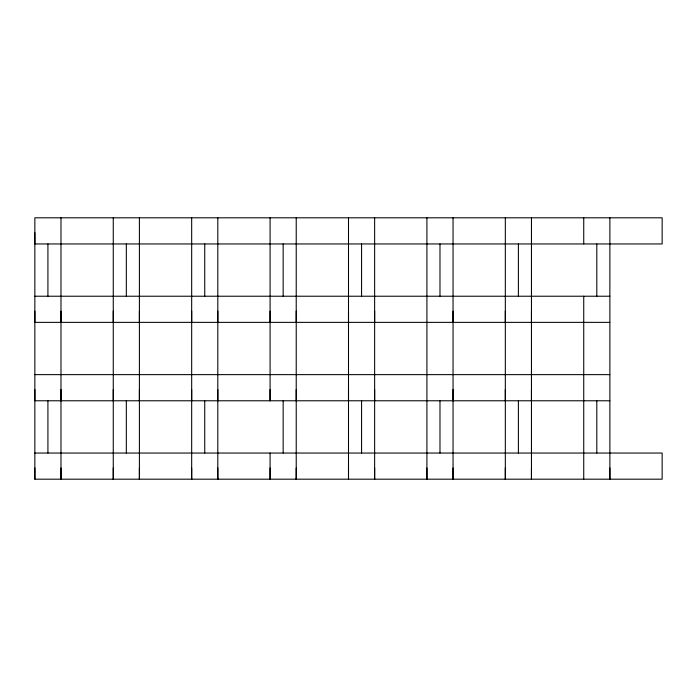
<?xml version="1.0" encoding="UTF-8"?>
<svg xmlns="http://www.w3.org/2000/svg" width="697" height="697" viewBox="0 0 697 697"><rect width="100%" height="100%" fill="white"/><g stroke="black" fill="none" stroke-linecap="round" stroke-linejoin="round"><path stroke-width="1.05" d="M34.85 453.05L662.15 453.05L662.15 479.188L34.85 479.188L34.85 467.983M34.85 389.571L34.85 400.775L609.875 400.775M34.85 311.158L34.85 322.363L609.875 322.363M34.85 232.746L34.85 243.95L662.15 243.95L662.15 217.812L34.85 217.812L34.85 479.188M60.987 467.983L60.987 479.188L60.987 217.812M60.987 400.775L60.987 389.571M60.987 322.363L60.987 311.158M113.263 467.983L113.263 479.188L113.263 217.812M113.263 400.775L113.263 389.571M113.263 322.363L113.263 311.158M139.4 467.983L139.4 479.188L139.4 217.812M139.4 400.775L139.4 389.571M139.4 322.363L139.4 311.158M191.675 467.983L191.675 479.188L191.675 217.812M191.675 400.775L191.675 389.571M191.675 322.363L191.675 311.158M217.812 467.983L217.812 479.188L217.812 217.812M217.812 400.775L217.812 389.571M217.812 322.363L217.812 311.158M270.087 467.983L270.087 479.188L270.087 453.05M270.087 389.571L270.087 400.775L270.087 217.812M270.087 322.363L270.087 311.158M296.225 467.983L296.225 479.188L296.225 217.812M296.225 400.775L296.225 389.571M296.225 322.363L296.225 311.158M348.5 467.983L348.5 479.188L348.5 217.812M348.5 400.775L348.5 389.571M348.5 322.363L348.5 311.158M374.637 467.983L374.637 479.188L374.637 217.812M374.637 400.775L374.637 389.571M374.637 322.363L374.637 311.158M426.912 467.983L426.912 479.188L426.912 217.812M453.05 467.983L453.05 479.188L453.05 217.812M453.05 400.775L453.05 389.571M453.05 322.363L453.05 311.158M505.325 467.983L505.325 479.188L505.325 217.812M505.325 400.775L505.325 389.571M505.325 322.363L505.325 311.158M531.462 467.983L531.462 479.188L531.462 217.812M531.462 400.775L531.462 389.571M531.462 322.363L531.462 311.158M609.875 467.983L609.875 479.188L609.875 217.812M34.85 296.225L609.875 296.225M34.85 374.637L609.875 374.637M596.806 243.95L596.806 296.225M596.806 400.775L596.806 453.05M583.737 217.812L583.737 243.95M583.737 296.225L583.737 479.188M518.394 243.95L518.394 296.225M518.394 400.775L518.394 453.05M439.981 243.95L439.981 296.225M439.981 400.775L439.981 453.05M361.569 243.95L361.569 296.225M361.569 400.775L361.569 453.05M283.156 243.95L283.156 296.225M283.156 400.775L283.156 453.05M204.744 243.95L204.744 296.225M204.744 400.775L204.744 453.05M126.331 243.95L126.331 296.225M126.331 400.775L126.331 453.05M47.919 243.95L47.919 296.225M47.919 400.775L47.919 453.05"/></g></svg>
